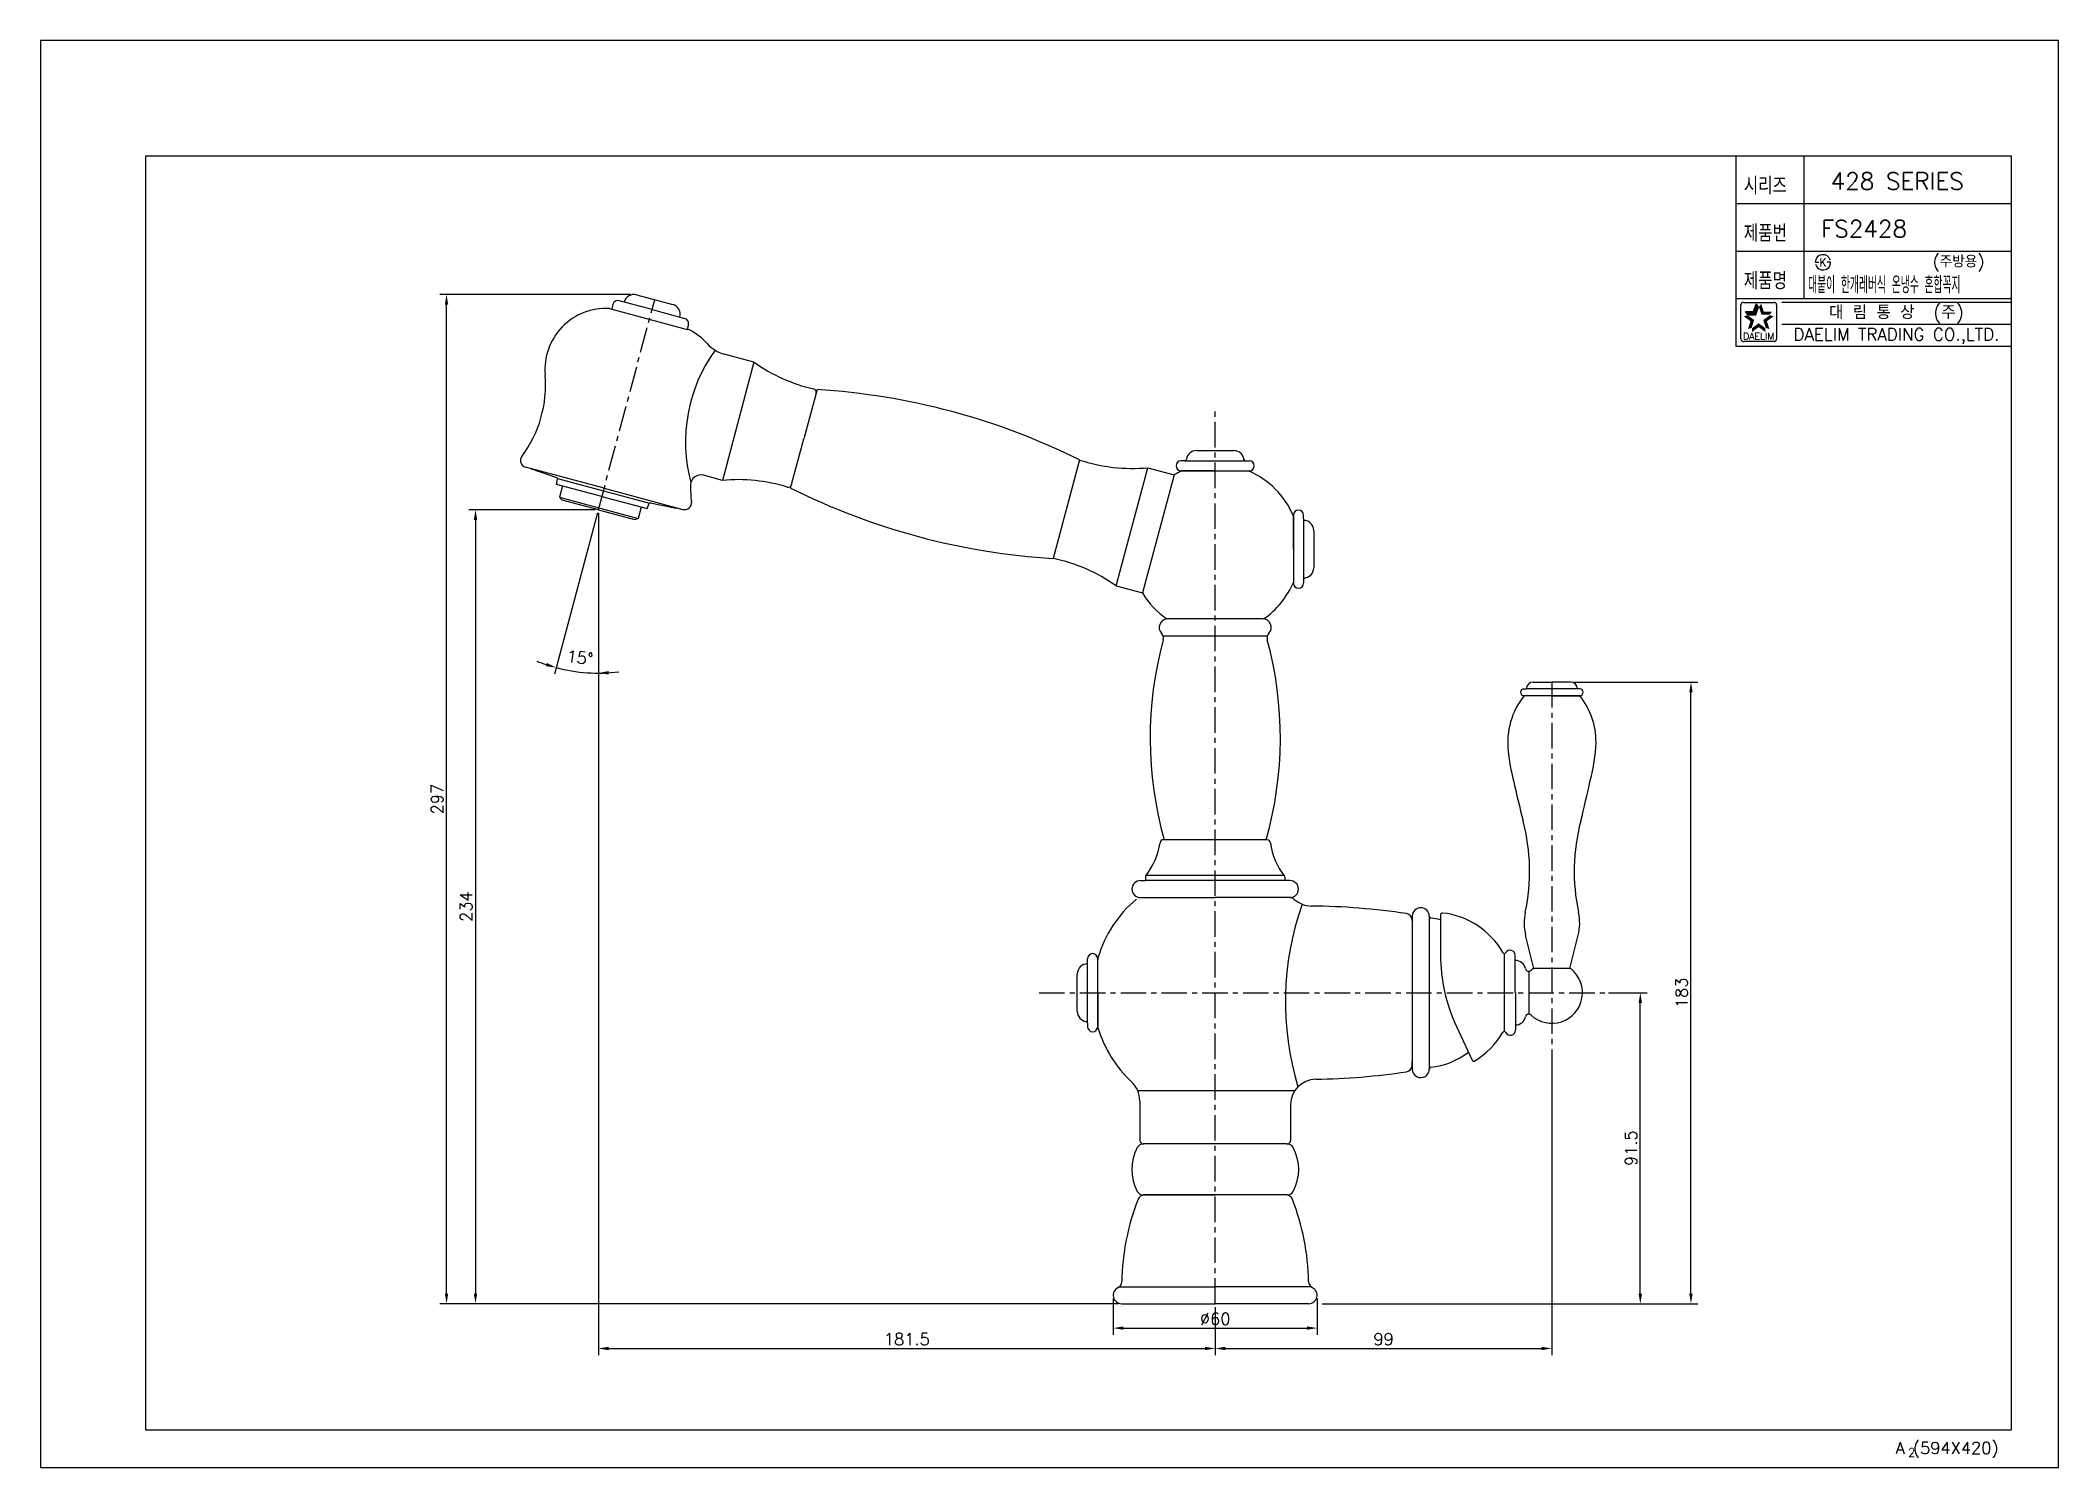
# Model space of a CAD drawing. Header units: millimetres. Extents: x 0 to 594, y 1188 to 1608.
import ezdxf
from ezdxf.enums import TextEntityAlignment as Align

# ---------------------------------------------------------------- set-up
doc = ezdxf.new("R2010")
doc.units = ezdxf.units.MM
doc.header["$LTSCALE"] = 20
doc.linetypes.add('CENTER', pattern=[0.6, 0.375, -0.075, 0.075, -0.075])
doc.linetypes.add('HIDDEN', pattern=[0.375, 0.25, -0.125])
doc.layers.get('0').update_dxf_attribs({"color": 2})
for name, color, linetype in [('D', 2, 'Continuous'), ('DEFAULT_2', 8, 'HIDDEN'), ('DIM', 2, 'Continuous'), ('DWG', 7, 'Continuous')]:
    doc.layers.add(name, color=color, linetype=linetype)
doc.styles.add('GHS', font='romans', dxfattribs={"bigfont": 'ghs'})
doc.styles.add('ROMANS', font='romans')

# ---------------------------------------------------------------- blocks, each defined once
blk = doc.blocks.new('기본양식')
for p, q in [((-820.12, 442.54), (-820.12, 22.54)), ((-226.12, 442.54), (-820.12, 442.54)), ((-226.12, 22.54), (-226.12, 442.54)), ((-820.12, 22.54), (-226.12, 22.54))]:
    blk.add_line(p, q)
at = {"color": 4}
for p, q in [((-789.12, 33.54), (-789.12, 408.54)), ((-789.12, 408.54), (-240.12, 408.54)), ((-240.12, 408.54), (-240.12, 33.54)), ((-240.12, 33.54), (-789.12, 33.54))]:
    blk.add_line(p, q, dxfattribs=at)
at = {"color": 7}
for p, q in [((-321.12, 408.54), (-321.12, 352.54)), ((-301.12, 408.54), (-301.12, 366.54)), ((-321.12, 394.54), (-240.12, 394.54)), ((-321.12, 380.54), (-240.12, 380.54)), ((-321.12, 366.54), (-240.12, 366.54)), ((-321.12, 352.54), (-240.12, 352.54))]:
    blk.add_line(p, q, dxfattribs=at)
at = {"color": 2, "linetype": 'Continuous'}
for p, q in [((-319.64, 354.68), (-319.64, 364.68)), ((-318.89, 365.43), (-309.89, 365.43)), ((-309.14, 364.68), (-309.14, 354.68)), ((-307.62, 365.54), (-240.12, 365.54)), ((-307.62, 359.04), (-240.12, 359.04)), ((-309.89, 353.93), (-318.64, 353.93))]:
    blk.add_line(p, q, dxfattribs=at)
at = {"color": 2}
for p, q in [((-317.64, 361.81), (-318.31, 362.73)), ((-318.31, 362.73), (-315.88, 362.73)), ((-315.88, 362.73), (-315.13, 365.03)), ((-315.22, 361.81), (-314.47, 364.12)), ((-314.47, 364.12), (-315.13, 365.03)), ((-317.64, 361.81), (-315.22, 361.81))]:
    blk.add_line(p, q, dxfattribs=at)
at = {"color": 2, "linetype": 'Continuous'}
for centre, radius, start, end in [((-318.89, 364.68), 0.75, 90, 180), ((-309.89, 364.68), 0.75, 0, 90), ((-318.77, 354.8), 0.884, 188.1301, 278.1301), ((-309.89, 354.68), 0.75, 270, 0)]:
    blk.add_arc(centre, radius, start, end, dxfattribs=at)
at = {"color": 2}
for points in [[(-318.31, 362.73), (-317.64, 361.81), (-315.88, 362.73), (-315.22, 361.81)], [(-315.88, 362.73), (-315.22, 361.81), (-315.13, 365.03), (-314.47, 364.12)], [(-313.65, 365.03), (-314.32, 364.12), (-312.9, 362.73), (-313.57, 361.81)], [(-312.9, 362.73), (-313.57, 361.81), (-310.48, 362.73), (-311.14, 361.81)], [(-316.8, 359.9), (-315.72, 360.25), (-318.76, 361.32), (-317.69, 361.67)], [(-317.55, 357.59), (-316.47, 357.94), (-316.8, 359.9), (-315.72, 360.25)], [(-314.39, 358.15), (-314.39, 359.28), (-316.35, 356.72), (-316.35, 357.85)], [(-312.43, 356.72), (-312.43, 357.85), (-314.39, 358.15), (-314.39, 359.28)], [(-310.02, 361.32), (-311.1, 361.67), (-311.98, 359.9), (-313.06, 360.25)], [(-311.98, 359.9), (-313.06, 360.25), (-311.24, 357.59), (-312.31, 357.94)]]:
    blk.add_solid(points, dxfattribs=at)
at = {"layer": 'DIM'}
for p, q in [((-297.74, 377.23), (-297.24, 377.23)), ((-297.24, 377.23), (-296.74, 377.23)), ((-293.74, 377.23), (-294.24, 377.23)), ((-293.24, 377.23), (-293.74, 377.23))]:
    blk.add_line(p, q, dxfattribs=at)
for start, end in [(15, 180), (195, 0)]:
    blk.add_arc((-295.49, 377.23), 2.25, start, end, dxfattribs=at)
at = {"color": 7, "linetype": 'Continuous'}
for s, height, style, p in [('대 림 통 상  (주)', 4, 'GHS', (-273.86, 362.24)), ('DAELIM TRADING CO.,LTD.', 3.6, 'ROMANS', (-273.86, 355.47))]:
    blk.add_text(s, height=height, dxfattribs=dict(at, style=style)).set_placement(p, align=Align.MIDDLE)
at = {"color": 2, "linetype": 'Continuous', "style": 'ROMANS'}
blk.add_text('DAELIM', height=2, dxfattribs=at).set_placement((-314.39, 354.48), align=Align.CENTER)
at = {"color": 7, "style": 'GHS'}
for s, height, p in [('A (594X420)', 3.5, (-274.11, 26.57)), ('2', 2.5, (-270.45, 25.74))]:
    blk.add_text(s, height=height, dxfattribs=at).set_placement(p)
at = {"layer": 'DIM', "style": 'GHS', "width": 0.8}
for s, p in [('시리즈', (-318.78, 397.27)), ('제품번', (-318.78, 383.27)), ('제품명', (-318.78, 369.27))]:
    blk.add_text(s, height=5, dxfattribs=at).set_placement(p)
at = {"layer": 'DIM', "style": 'GHS'}
blk.add_text('K', height=2.39, dxfattribs=at).set_placement((-295.49, 377.23), align=Align.MIDDLE)

msp = doc.modelspace()

# ---------------------------------------------------------------- linework, layer by layer
at = {"color": 2}
for p, q in [((173.71, 1533.21), (117.54, 1533.21)), ((119.54, 1239.24), (119.54, 1530.21)), ((163.24, 1469.89), (126.07, 1469.89)), ((163.98, 1468.93), (151.28, 1421.51)), ((164.24, 1468.89), (164.24, 1221.06)), ((128.07, 1466.89), (128.07, 1239.24)), ((451.36, 1419.15), (487.79, 1419.15)), ((485.79, 1239.24), (485.79, 1416.15)), ((461.5, 1327.76), (472.88, 1327.76)), ((470.88, 1239.24), (470.88, 1324.76)), ((444.86, 1311.09), (444.86, 1221.06)), ((317.27, 1236.24), (117.54, 1236.24)), ((314.27, 1236.24), (126.07, 1236.24)), ((315.77, 1237.74), (315.77, 1227.06)), ((375.77, 1237.74), (375.77, 1227.06)), ((377.27, 1236.24), (487.79, 1236.24)), ((377.27, 1236.24), (472.88, 1236.24)), ((345.77, 1235.24), (345.77, 1221.06)), ((345.77, 1235.24), (345.77, 1221.06)), ((318.77, 1229.06), (372.77, 1229.06)), ((167.24, 1223.06), (342.77, 1223.06)), ((348.77, 1223.06), (441.86, 1223.06))]:
    msp.add_line(p, q, dxfattribs=at)
at = {"color": 7, "linetype": 'Continuous'}
for p, q in [((175.49, 1533.11), (186.11, 1530.26)), ((168.53, 1530.32), (168.15, 1528.92)), ((180.02, 1528.79), (170.36, 1531.38)), ((180.02, 1528.79), (189.68, 1526.2)), ((190.74, 1524.36), (190.37, 1522.96)), ((220.81, 1476.24), (224.69, 1490.73)), ((340.27, 1487.29), (351.27, 1487.29)), ((165.93, 1476.2), (142.75, 1482.41)), ((336.81, 1484.29), (335.77, 1484.29)), ((336.06, 1481.29), (355.48, 1481.29)), ((336.81, 1484.29), (355.77, 1484.29)), ((165.93, 1476.2), (189.11, 1469.98)), ((221.07, 1477.21), (221.04, 1477.11)), ((221.07, 1477.21), (221.04, 1477.11)), ((368.77, 1468), (368.77, 1448.58)), ((371.77, 1467.25), (371.77, 1468.29)), ((371.77, 1467.25), (371.77, 1448.29)), ((374.77, 1463.79), (374.77, 1452.79)), ((361.08, 1432.64), (330.46, 1432.64)), ((360.77, 1372.76), (330.52, 1372.76)), ((323.77, 1360.76), (325.27, 1360.76)), ((325.27, 1362.01), (325.27, 1360.76)), ((367.77, 1360.76), (325.27, 1360.76)), ((365.77, 1362.26), (325.4, 1362.26)), ((366.27, 1361.76), (366.27, 1360.76)), ((403.77, 1350.26), (403.77, 1305.26)), ((403.77, 1349.05), (403.77, 1348.11)), ((408.77, 1350.26), (408.77, 1305.39)), ((308.19, 1318.8), (308.19, 1337.76)), ((311.19, 1318.05), (311.19, 1337.47)), ((311.19, 1318.05), (311.19, 1337.47)), ((430.86, 1339.32), (430.85, 1316.34)), ((434.07, 1327.76), (434.07, 1338.76)), ((305.19, 1322.26), (305.19, 1333.26)), ((438.05, 1334.08), (438.05, 1321.44)), ((444.87, 1334.85), (439.49, 1334.85)), ((434.13, 1327.76), (434.13, 1316.76)), ((308.19, 1318.8), (308.19, 1317.76)), ((403.77, 1305.26), (403.77, 1307.41)), ((421.38, 1307.87), (421.38, 1307.87)), ((322.95, 1298.96), (369.24, 1298.96)), ((323.57, 1295.98), (323.57, 1284.24)), ((367.97, 1294.79), (367.97, 1284.24)), ((324.57, 1283.24), (324.77, 1283.24)), ((366.77, 1283.24), (324.59, 1283.24)), ((366.77, 1283.24), (366.97, 1283.24)), ((324.59, 1268.24), (324.77, 1268.24)), ((366.77, 1268.24), (324.63, 1268.24)), ((324.92, 1268.24), (345.77, 1268.24)), ((325.24, 1268.24), (325.52, 1268.24)), ((366.62, 1268.24), (345.77, 1268.24)), ((366.3, 1268.24), (366.02, 1268.24)), ((366.95, 1268.24), (366.77, 1268.24)), ((317.56, 1241.24), (345.77, 1241.24)), ((318.27, 1236.24), (345.77, 1236.24)), ((373.98, 1241.24), (345.77, 1241.24)), ((373.27, 1236.24), (345.77, 1236.24))]:
    msp.add_line(p, q, dxfattribs=at)
at = {"linetype": 'CENTER'}
for p, q in [((164.24, 1469.89), (180.8, 1531.69)), ((345.77, 1236.24), (345.77, 1499.45)), ((444.86, 1419.15), (444.86, 1312.09)), ((293.95, 1327.76), (460.5, 1327.76))]:
    msp.add_line(p, q, dxfattribs=at)
at = {"color": 7, "linetype": 'Continuous'}
for centre, radius, start, end in [((174.71, 1530.21), 3, 75, 165), ((166.49, 1511.12), 18, 86.73395, 184.92948), ((169.98, 1529.93), 1.5, 75, 165), ((185.34, 1527.36), 3, 345, 75), ((189.29, 1524.75), 1.5, 345, 75), ((182.91, 1506.72), 18, 41.59296, 63.26605), ((235.57, 1489.92), 45.71, 143.9899, 195.26199), ((203.85, 1525.3), 10, 221.59296, 255), ((113.68, 1506.56), 35, 323.08356, 4.92948), ((143.27, 1484.34), 2, 143.08356, 255), ((340.27, 1484.29), 3, 90, 171.78679), ((351.27, 1484.29), 3, 0, 90), ((194.37, 1477.12), 3, 75, 178.66605), ((335.77, 1482.79), 1.5, 90, 270), ((336.81, 1484.79), 0.5, 270, 351.78679), ((354.74, 1484.79), 0.5, 188.21321, 270), ((355.77, 1482.79), 1.5, 270, 90), ((226.36, 1476.37), 35, 178.66605, 186.91644), ((189.63, 1471.92), 2, 255, 6.91644), ((370.27, 1468.29), 1.5, 0, 180), ((372.27, 1467.25), 0.5, 180, 261.78679), ((371.77, 1463.79), 3, 0, 81.78679), ((371.77, 1452.79), 3, 270, 0), ((372.27, 1449.33), 0.5, 98.21321, 180), ((370.27, 1448.29), 1.5, 180, 0), ((331.77, 1435.26), 2.5, 95.73917, 223.82304), ((359.77, 1435.26), 2.5, 316.17696, 90), ((436.6, 1402.76), 110, 164.79, 195.82662), ((328.52, 1432.14), 2, 344.79, 43.82304), ((254.94, 1402.76), 110, 344.17338, 15.21), ((363.02, 1432.14), 2, 136.17696, 195.21), ((330.52, 1371.76), 1, 90, 172.00462), ((361.02, 1371.76), 1, 0, 90), ((309.73, 1374.68), 20, 321.26449, 352.00462), ((323.77, 1358.26), 2.5, 90, 270), ((325.52, 1362.01), 0.25, 141.26449, 180), ((367.77, 1358.26), 2.5, 270, 90), ((345.77, 1327.76), 36, 130.11917, 163.40157), ((367.68, 1353.76), 2, 49.88083, 90), ((367.68, 1353.76), 2, 49.88083, 90), ((452.41, 1325.03), 85.99, 160.46733, 196.88756), ((372.25, 1153.26), 200, 81.42572, 89.48275), ((401.77, 1349.05), 2, 360, 81.42572), ((307.69, 1336.72), 0.5, 278.21321, 360), ((309.69, 1337.76), 1.5, 360, 180), ((313.19, 1337.47), 2, 163.40157, 180), ((432.57, 1338.76), 1.5, 360, 148.13062), ((434.13, 1334.26), 3, 11.814, 90), ((308.19, 1333.26), 3, 90, 180), ((438.05, 1335.08), 1, 191.814, 312.95458), ((444.86, 1327.76), 9, 129.21888, 132.95458), ((444.87, 1327.76), 9, 227.04542, 50.78112), ((439.49, 1334.35), 0.5, 90, 129.21888), ((450.25, 1334.35), 0.5, 50.78112, 90), ((308.19, 1322.26), 3, 180, 261.78679), ((307.69, 1318.8), 0.5, 360, 81.78679), ((434.13, 1321.26), 3, 270, 348.186), ((438.05, 1320.44), 1, 47.04542, 168.186), ((309.69, 1317.76), 1.5, 180, 360), ((313.19, 1318.05), 2, 180, 196.59843), ((345.77, 1327.76), 36, 196.59843, 226.94041), ((430.85, 1315.84), 0.5, 27.28982, 149.99382), ((432.63, 1316.76), 1.5, 207.28982, 360), ((316.07, 1295.98), 7.5, 360, 46.94041), ((375.47, 1294.79), 7.5, 90.88919, 180), ((372.25, 1502.26), 200, 270.88919, 278.57428), ((401.77, 1306.47), 2, 278.57428, 360), ((324.59, 1281.24), 2, 90, 151.42812), ((324.57, 1284.24), 1, 180, 270), ((366.95, 1281.24), 2, 28.57188, 90), ((366.97, 1284.24), 1, 270, 360), ((334.69, 1275.74), 13.5, 151.42812, 208.57188), ((356.85, 1275.74), 13.5, 331.42812, 28.57188), ((388.27, 1241.54), 70, 158.69264, 179.00891), ((324.59, 1270.24), 2, 208.57188, 270), ((324.92, 1266.24), 2, 90, 158.69264), ((366.62, 1266.24), 2, 21.30736, 90), ((366.95, 1270.24), 2, 270, 331.42812), ((303.27, 1241.54), 70, 0.99109, 21.30736), ((316.28, 1242.78), 2, 296.24338, 359.00891), ((375.26, 1242.78), 2, 180.99109, 243.75662), ((318.27, 1238.74), 2.5, 116.24338, 270), ((373.27, 1238.74), 2.5, 270, 63.75662)]:
    msp.add_arc(centre, radius, start, end, dxfattribs=at)
at = {"color": 2}
for start, end in [(247.84958, 251.42479), (255, 277.15042)]:
    msp.add_arc((164.24, 1469.89), 48.09, start, end, dxfattribs=at)
at = {"color": 7, "linetype": 'Continuous'}
msp.add_spline([(221.07, 1477.21), (221.07, 1477.22), (221.08, 1477.24), (221.08, 1477.25)], degree=3, dxfattribs=at)
msp.add_spline([(221.07, 1477.21), (221.07, 1477.22), (221.08, 1477.24), (221.08, 1477.25)], degree=3, dxfattribs=at)
at = {"color": 2}
for points in [[(119.04, 1530.21), (120.04, 1530.21), (119.54, 1533.21)], [(127.57, 1466.89), (128.57, 1466.89), (128.07, 1469.89)], [(149.07, 1424.79), (148.78, 1423.83), (151.8, 1423.45)], [(167.26, 1421.4), (167.22, 1422.4), (164.24, 1421.81)], [(485.29, 1416.15), (486.29, 1416.15), (485.79, 1419.15)], [(470.38, 1324.76), (471.38, 1324.76), (470.88, 1327.76)], [(119.04, 1239.24), (120.04, 1239.24), (119.54, 1236.24)], [(127.57, 1239.24), (128.57, 1239.24), (128.07, 1236.24)], [(470.38, 1239.24), (471.38, 1239.24), (470.88, 1236.24)], [(485.29, 1239.24), (486.29, 1239.24), (485.79, 1236.24)], [(318.77, 1229.56), (318.77, 1228.56), (315.77, 1229.06)], [(372.77, 1229.56), (372.77, 1228.56), (375.77, 1229.06)], [(167.24, 1223.56), (167.24, 1222.56), (164.24, 1223.06)], [(342.77, 1223.56), (342.77, 1222.56), (345.77, 1223.06)], [(348.77, 1223.56), (348.77, 1222.56), (345.77, 1223.06)], [(441.86, 1223.56), (441.86, 1222.56), (444.86, 1223.06)]]:
    msp.add_solid(points, dxfattribs=at)
at = {"layer": 'D', "color": 7}
for p, q in [((305.85, 1484.52), (298.08, 1455.54)), ((316.63, 1447.46), (325.94, 1482.24)), ((333.67, 1480.17), (324.35, 1445.39)), ((335.97, 1481.29), (355.57, 1481.29)), ((368.77, 1468.09), (368.77, 1448.49)), ((359.77, 1437.76), (331.5, 1437.76))]:
    msp.add_line(p, q, dxfattribs=at)
for centre, radius, start, end in [((216.49, 1305.59), 200, 63.46304, 86.53696), ((345.77, 1458.29), 25, 113.07392, 118.94552), ((345.77, 1458.29), 25, 23.07392, 66.92608), ((310.17, 1655.17), 200, 243.46304, 266.53696), ((345.77, 1458.29), 25, 211.05448, 235.24977), ((345.77, 1458.29), 25, 304.75023, 336.92608)]:
    msp.add_arc(centre, radius, start, end, dxfattribs=at)
at = {"layer": 'DEFAULT_2', "color": 8, "linetype": 'HIDDEN'}
msp.add_line((221.07, 1477.21), (221.08, 1477.25), dxfattribs=at)
msp.add_line((221.07, 1477.21), (221.08, 1477.25), dxfattribs=at)
at = {"layer": 'DIM', "color": 7}
for p, q in [((330.77, 1372.76), (330.52, 1372.76)), ((361.02, 1372.76), (345.77, 1372.76))]:
    msp.add_line(p, q, dxfattribs=at)
for centre, radius, start, end in [((381.84, 1374.49), 20, 187.45593, 218.36972), ((365.77, 1361.76), 0.5, 0, 90)]:
    msp.add_arc(centre, radius, start, end, dxfattribs=at)
at = {"layer": 'DWG'}
for p, q in [((167.51, 1529.09), (190.37, 1522.96)), ((191.01, 1522.79), (190.37, 1522.96)), ((210.03, 1513.29), (201.26, 1515.65)), ((210.03, 1513.29), (200.72, 1478.52)), ((228.58, 1505.22), (224.69, 1490.73)), ((200.72, 1478.52), (195.15, 1480.01)), ((325.94, 1482.24), (333.67, 1480.17)), ((345.77, 1481.29), (335.77, 1481.29)), ((345.77, 1481.29), (355.77, 1481.29)), ((153.69, 1476.89), (152.8, 1473.56)), ((152.8, 1473.56), (175.98, 1467.34)), ((153.62, 1472.74), (152.8, 1473.56)), ((164.24, 1469.89), (153.62, 1472.74)), ((164.24, 1469.89), (174.87, 1467.05)), ((174.87, 1467.05), (175.98, 1467.34)), ((176.87, 1470.67), (175.98, 1467.34)), ((368.77, 1458.29), (368.77, 1468.29)), ((368.77, 1458.29), (368.77, 1448.29)), ((316.63, 1447.46), (324.35, 1445.39)), ((436.65, 1417.15), (437.36, 1417.15)), ((444.87, 1415.15), (436.65, 1415.15)), ((453.07, 1417.15), (437.36, 1417.15)), ((439.36, 1419.15), (444.86, 1419.15)), ((450.36, 1419.15), (444.86, 1419.15)), ((444.86, 1415.15), (453.06, 1415.15)), ((453.07, 1415.15), (444.86, 1415.15)), ((450.86, 1415.15), (453.06, 1415.15)), ((323.77, 1355.76), (345.77, 1355.76)), ((323.86, 1355.76), (329.12, 1355.76)), ((367.77, 1355.76), (345.77, 1355.76)), ((367.69, 1355.76), (345.77, 1355.76)), ((412.07, 1350.71), (412.07, 1338.93)), ((412.07, 1350.71), (412.07, 1350.71)), ((439.58, 1334.85), (437.13, 1344.67)), ((450.15, 1334.85), (452.59, 1344.67)), ((311.19, 1327.76), (311.19, 1337.76)), ((450.15, 1334.85), (444.87, 1334.85)), ((311.19, 1327.76), (311.19, 1317.76)), ((416.76, 1317.8), (421.38, 1307.87)), ((408.77, 1305.26), (408.77, 1305.28))]:
    msp.add_line(p, q, dxfattribs=at)
at = {"layer": 'DWG', "color": 0}
for p, q in [((152, 1479.25), (144.68, 1481.77)), ((152.15, 1479.12), (179.32, 1471.84)), ((151.95, 1477.35), (152.19, 1478.92)), ((165.28, 1473.78), (151.95, 1477.35)), ((165.28, 1473.78), (178.61, 1470.21)), ((178.61, 1470.21), (179.19, 1471.68)), ((179.52, 1471.87), (187.12, 1470.39))]:
    msp.add_line(p, q, dxfattribs=at)
at = {"layer": 'DWG'}
for centre, radius, start, end in [((238.85, 1554.15), 50, 234.8014, 256.95095), ((227.34, 1504.47), 1, 345, 76.95095), ((321.41, 1532.03), 50, 251.86293, 275.1986), ((205.25, 1428.73), 50, 73.04905, 95.1986), ((220.12, 1477.51), 1, 253.04905, 345), ((287.81, 1406.61), 50, 54.8014, 78.13707), ((453.86, 1401.43), 22, 141.42735, 186.74323), ((436.65, 1416.15), 1, 90, 270), ((439.36, 1417.15), 2, 90, 180), ((450.36, 1417.15), 2, 360, 90), ((435.86, 1401.43), 22, 360, 38.57265), ((453.07, 1416.15), 1, 270, 90), ((479.84, 1402.96), 48, 184.91623, 195.3713), ((409.89, 1402.96), 48, 344.6287, 358.173), ((980.16, 1512), 560, 192.55841, 193.82076), ((-90.43, 1512), 560, 346.17924, 347.44159), ((381.31, 1363.48), 57, 347.82082, 14.985), ((508.41, 1363.48), 57, 165.015, 192.17918), ((367.69, 1353.76), 2, 47.38248, 90), ((374.12, 1360.75), 7.5, 227.38248, 269.48275), ((406.27, 1350.26), 2.5, 0, 180), ((409.27, 1350.17), 0.5, 178.22182, 264.66631), ((407.27, 1328.76), 21, 76.78702, 84.66631), ((412.57, 1350.71), 0.5, 83.75987, 180), ((410.07, 1327.85), 23.5, 29.91929, 83.75987), ((451.69, 1348.3), 15, 167.82082, 193.97909), ((438.04, 1348.3), 15, 346.02091, 12.17918), ((462.07, 1338.93), 50, 180, 205), ((430.87, 1339.82), 0.5, 209.91929, 328.13062), ((410.07, 1327.85), 23.5, 300.77076, 329.99382), ((407.27, 1326.76), 21, 275.33369, 308.238), ((421.84, 1308.08), 0.5, 205, 300.77076), ((406.27, 1305.26), 2.5, 180, 1.77818), ((409.27, 1305.35), 0.5, 95.33369, 181.77818)]:
    msp.add_arc(centre, radius, start, end, dxfattribs=at)
at = {"layer": 'DWG', "color": 0}
for centre, start, end in [((144.77, 1482.05), 201.81132, 251), ((151.9, 1478.96), 351.25457, 71), ((152.29, 1477.57), 171.25457, 255), ((178.43, 1470.57), 255, 338.74543), ((179.47, 1471.58), 79, 158.74543), ((187.18, 1470.69), 259, 308.18868)]:
    msp.add_arc(centre, 0.3, start, end, dxfattribs=at)

# ---------------------------------------------------------------- block references
at = {"layer": 'DIM'}
msp.add_blockref('기본양식', (820.12, 1165.46), dxfattribs=at)

# ---------------------------------------------------------------- texts
at = {"color": 7, "style": 'GHS'}
for s, p in [('428 SERIES', (546.51, 1566.58)), ('FS2428', (536.74, 1552.58))]:
    msp.add_text(s, height=5, dxfattribs=at).set_placement(p, align=Align.MIDDLE)
at = {"style": 'GHS'}
msp.add_text('(주방용)', height=3.5, dxfattribs=at).set_placement((556.88, 1541.18))
at = {"style": 'GHS', "width": 0.5}
msp.add_text('대붙이 한개레버식 온냉수 혼합꼭지', height=5, dxfattribs=at).set_placement((520.29, 1533.56))
at = {"color": 2, "char_height": 3.5, "attachment_point": 5, "style": 'GHS'}
for s, insert, rotation in [('\\A1;15%%d', (158.79, 1426.38), 352.86447), ('\\A1;297', (116.79, 1384.73), 90), ('\\A1;234', (125.32, 1353.07), 90), ('\\A1;183', (483.04, 1327.7), 90), ('\\A1;91.5', (468.13, 1282), 90)]:
    msp.add_mtext(s, dxfattribs=dict(at, insert=insert, rotation=rotation))
for s, insert in [('\\A1;%%c60', (345.77, 1231.81)), ('\\A1;181.5', (255.01, 1225.81)), ('\\A1;99', (395.32, 1225.81))]:
    msp.add_mtext(s, dxfattribs=dict(at, insert=insert))

doc.saveas('drawing.dxf')
